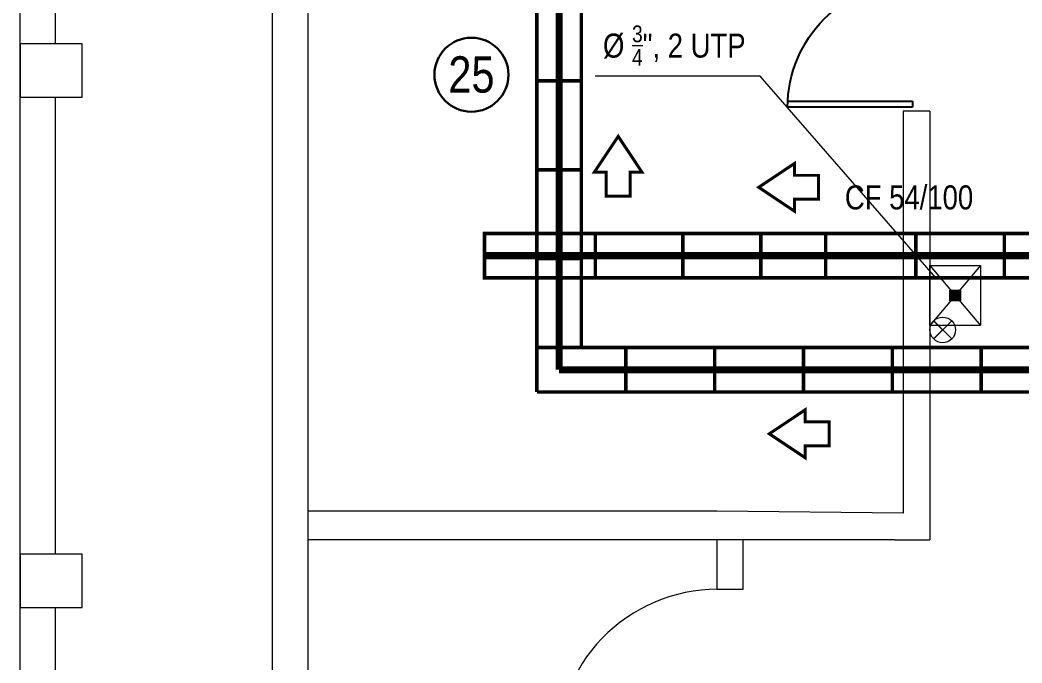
# Model space of a CAD drawing. Header units: millimetres. Extents: x 0 to 99.3, y 0 to 70.2.
# Drawn here: x 58.13 to 63.77, y 20.83 to 24.44 of the extents above; entities that cross this region are included whole.
import ezdxf

# ---------------------------------------------------------------- set-up
doc = ezdxf.new("R2010")
doc.units = ezdxf.units.MM
doc.linetypes.add('DOT2', pattern=[0.125, 0, -0.125])
doc.layers.add('A-GLAZ-1', color=7, linetype='Continuous')
for name, color, linetype, lineweight in [('ARQUITECTÓNICO', 152, 'Continuous', 0), ('INST. VOZ Y DATOS', 40, 'Continuous', 0), ('TEXTOS INST. VOZ Y DATOS', 1, 'Continuous', 0)]:
    doc.layers.add(name, color=color, linetype=linetype, lineweight=lineweight)
doc.styles.add('75', font='ARIALN.TTF', dxfattribs={"height": 0.135})

# ---------------------------------------------------------------- blocks, each defined once
blk = doc.blocks.new('A$C08AE17E7')
at = {"layer": 'A-GLAZ-1', "color": 0}
for p, q in [((4.39, 4.39), (0, 4.39)), ((4.39, 4.177), (4.39, 4.39)), ((0, 4.177), (4.39, 4.177))]:
    blk.add_line(p, q, dxfattribs=at)
blk.add_arc((4.39, 4.39), 4.39, 180, 270, dxfattribs=at)

msp = doc.modelspace()

# ---------------------------------------------------------------- hatches: boundary and pattern name
at = {"layer": 'INST. VOZ Y DATOS'}
msp.add_hatch(color=256, dxfattribs=at).paths.add_polyline_path([(63.3634, 22.9233), (63.4237, 22.9233), (63.4237, 22.863), (63.3634, 22.863)])

# ---------------------------------------------------------------- linework, layer by layer
at = {"layer": 'ARQUITECTÓNICO'}
for p, q in [((59.7514, 26.0838), (59.7514, 8.1121)), ((59.5514, 8.1121), (59.5514, 25.964)), ((63.2514, 23.9297), (63.1014, 23.9297)), ((62.0514, 21.6797), (59.7514, 21.6797)), ((62.2009, 21.5197), (59.7514, 21.5197)), ((63.0514, 21.5197), (63.2514, 21.5197)), ((62.0514, 21.2414), (62.2009, 21.2414))]:
    msp.add_line(p, q, dxfattribs=at)
at = {"layer": 'ARQUITECTÓNICO', "linetype": 'Continuous', "ltscale": 0.03}
for p, q in [((63.1014, 23.9297), (63.1014, 21.6697)), ((63.2514, 23.9297), (63.2514, 21.5197)), ((63.1014, 21.6697), (62.0514, 21.6797)), ((62.0514, 21.5197), (62.0514, 21.4565)), ((63.0514, 21.5197), (62.2009, 21.5197)), ((62.0514, 21.4565), (62.0514, 21.2414))]:
    msp.add_line(p, q, dxfattribs=at)
at = {"layer": 'ARQUITECTÓNICO', "ltscale": 0.3}
for p, q in [((62.2009, 21.4565), (62.2009, 21.5197)), ((62.2009, 21.2414), (62.2009, 21.4565))]:
    msp.add_line(p, q, dxfattribs=at)
at = {"layer": 'ARQUITECTÓNICO'}
for points in [[(58.1314, 20.0397), (58.1314, 32.5597)], [(58.3314, 24.3097), (58.3314, 27.8097)], [(58.3314, 21.4397), (58.3314, 24.0097)], [(58.3314, 20.0397), (58.3314, 21.1397)]]:
    msp.add_lwpolyline(points, dxfattribs=at)
for points in [[(58.1314, 24.0097), (58.4814, 24.0097), (58.4814, 24.3097), (58.1314, 24.3097)], [(58.1314, 21.1397), (58.4814, 21.1397), (58.4814, 21.4397), (58.1314, 21.4397)]]:
    msp.add_lwpolyline(points, close=True, dxfattribs=at)
at = {"layer": 'ARQUITECTÓNICO', "ltscale": 0.03}
msp.add_arc((62.0571, 20.336), 0.9053, 90.1456, 181.6413, dxfattribs=at)
at = {"layer": 'INST. VOZ Y DATOS', "color": 6, "const_width": 0.04}
for points in [[(61.165, 22.4758), (61.165, 27.1008)], [(65.665, 22.4758), (61.165, 22.4758)]]:
    msp.add_lwpolyline(points, dxfattribs=at)
at = {"layer": 'INST. VOZ Y DATOS', "const_width": 0.02}
for points in [[(61.04, 22.6008), (61.04, 27.1008)], [(61.29, 22.6008), (61.29, 27.1008)], [(61.29, 24.1008), (61.04, 24.1008)], [(61.29, 23.6008), (61.04, 23.6008)], [(61.29, 23.1008), (61.04, 23.1008)], [(65.54, 22.6008), (61.04, 22.6008)], [(61.04, 22.6008), (61.04, 22.3508)], [(61.54, 22.6008), (61.54, 22.3508)], [(62.04, 22.6008), (62.04, 22.3508)], [(62.54, 22.6008), (62.54, 22.3508)], [(63.04, 22.6008), (63.04, 22.3508)], [(63.54, 22.6008), (63.54, 22.3508)], [(65.54, 22.3508), (61.04, 22.3508)]]:
    msp.add_lwpolyline(points, dxfattribs=at)
at = {"layer": 'INST. VOZ Y DATOS', "color": 20, "const_width": 0.02}
for points in [[(60.7346, 23.2424), (64.7346, 23.2424)], [(60.7446, 23.2424), (60.7446, 22.9924)], [(61.3685, 23.2424), (61.3685, 22.9924)], [(61.8605, 23.2424), (61.8605, 22.9924)], [(62.2996, 23.2424), (62.2996, 22.9924)], [(62.6647, 23.2424), (62.6647, 22.9924)], [(63.1726, 23.2424), (63.1726, 22.9924)], [(63.6699, 23.2424), (63.6699, 22.9924)], [(60.7346, 22.9924), (64.7346, 22.9924)]]:
    msp.add_lwpolyline(points, dxfattribs=at)
at = {"layer": 'INST. VOZ Y DATOS', "color": 104, "linetype": 'DOT2', "ltscale": 0.5, "const_width": 0.04}
msp.add_lwpolyline([(60.7346, 23.1174), (64.8596, 23.1174)], dxfattribs=at)
at = {"layer": 'INST. VOZ Y DATOS'}
for points in [[(63.2514, 23.0617), (63.5356, 23.0617), (63.5356, 22.7247), (63.2514, 22.7247)], [(63.3634, 22.9233), (63.4237, 22.9233), (63.4237, 22.863), (63.3634, 22.863)]]:
    msp.add_lwpolyline(points, close=True, dxfattribs=at)
at = {"layer": 'INST. VOZ Y DATOS', "ltscale": 0.1}
for points in [[(63.2514, 23.0617), (63.5356, 22.7247)], [(63.5356, 23.0617), (63.2514, 22.7247)]]:
    msp.add_lwpolyline(points, dxfattribs=at)
at = {"layer": 'INST. VOZ Y DATOS', "color": 6}
for points in [[(63.2724, 22.7509), (63.3742, 22.6491)], [(63.2724, 22.6491), (63.3742, 22.7509)]]:
    msp.add_lwpolyline(points, dxfattribs=at)
at = {"layer": 'INST. VOZ Y DATOS', "color": 6, "ltscale": 0.1}
for points in [[(63.2725, 22.7509), (63.3742, 22.6491)], [(63.3742, 22.7509), (63.2725, 22.649)]]:
    msp.add_lwpolyline(points, dxfattribs=at)
msp.add_circle((63.3234, 22.7), 0.072, dxfattribs=at)
at = {"layer": 'TEXTOS INST. VOZ Y DATOS'}
msp.add_lwpolyline([(63.2838, 22.9924), (62.2954, 24.128), (61.3685, 24.128)], dxfattribs=at)
at = {"layer": 'TEXTOS INST. VOZ Y DATOS', "const_width": 0.0168}
for points in [[(61.4973, 23.4517), (61.43, 23.4517), (61.43, 23.5864), (61.3626, 23.5864), (61.4973, 23.7885), (61.632, 23.5864), (61.5647, 23.5864), (61.5647, 23.4517)], [(62.6247, 23.5021), (62.6247, 23.4347), (62.4899, 23.4347), (62.4899, 23.3674), (62.2879, 23.5021), (62.4899, 23.6368), (62.4899, 23.5695), (62.6247, 23.5695)], [(62.6841, 22.1158), (62.6841, 22.0484), (62.5494, 22.0484), (62.5494, 21.9811), (62.3473, 22.1158), (62.5494, 22.2505), (62.5494, 22.1832), (62.6841, 22.1832)]]:
    msp.add_lwpolyline(points, close=True, dxfattribs=at)
at = {"layer": 'TEXTOS INST. VOZ Y DATOS', "lineweight": 30}
msp.add_circle((60.6715, 24.1353), 0.2081, dxfattribs=at)

# ---------------------------------------------------------------- block references
at = {"layer": 'ARQUITECTÓNICO', "xscale": -0.1600000000000819, "yscale": 0.1599999999999966, "zscale": 0.16, "rotation": 180}
msp.add_blockref('A$C08AE17E7', (62.4506, 24.6546), dxfattribs=at)

# ---------------------------------------------------------------- texts
at = {"layer": 'TEXTOS INST. VOZ Y DATOS', "style": '75'}
for s, insert, char_height, width, attachment_point in [('\\A1;%%C {\\H0.7x;\\S3/4;}", 2 UTP', (62.2143, 24.4125), 0.135, 2.199121, 3), ('25', (60.6715, 24.1353), 0.204, 1.846887, 5), ('CF 54/100', (63.1338, 23.5129), 0.135, 1.539073, 2)]:
    msp.add_mtext(s, dxfattribs=dict(at, insert=insert, char_height=char_height, width=width, attachment_point=attachment_point))

doc.saveas('drawing.dxf')
